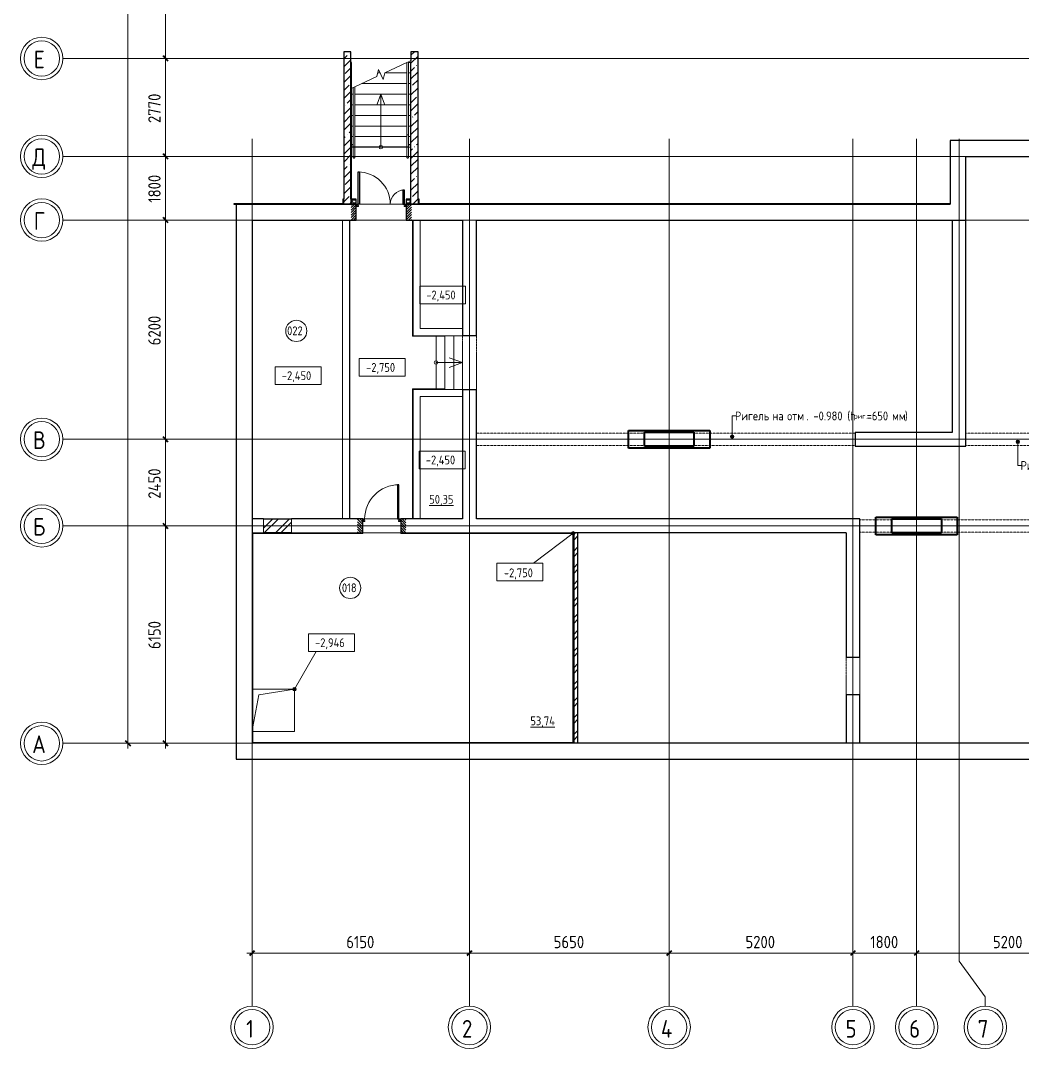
# Model space of a CAD drawing. Header units: millimetres. Extents: x -215207 to 92095, y -30385 to 123050.
# Drawn here: x -208004 to -179661, y 62745 to 91817 of the extents above; entities that cross this region are included whole.
import ezdxf

# ---------------------------------------------------------------- set-up
doc = ezdxf.new("R2010")
doc.units = ezdxf.units.MM
for name, pattern in [('ADSK_Линия сетки', [25, 20, -2.5, 0, -2.5]), ('ADSK_Сверху', [4.5, 3, -1.5]), ('ADSK_Штриховая_ш2 п1_5', [4.5, 3, -1.5]), ('Сверху', [3.96875, 2.38125, -1.5875])]:
    doc.linetypes.add(name, pattern=pattern)
for name, color, linetype, lineweight in [('Аннотация', 7, 'Continuous', 20), ('Двери', 7, 'Continuous', 9), ('Лестницы', 7, 'Continuous', 9), ('Линии', 7, 'Continuous', 9), ('Марки помещений', 7, 'Continuous', 20), ('Несущие колонны', 7, 'Continuous', 20), ('Ограждение', 7, 'Continuous', 9), ('Оси', 7, 'Continuous', 9), ('Отметки', 7, 'Continuous', 9), ('Перекрытие', 7, 'Continuous', 20), ('Размеры', 7, 'Continuous', 9), ('Стены наружные', 7, 'Continuous', 20), ('Стены штриховка', 7, 'Continuous', 9), ('Узлы', 7, 'Continuous', 20)]:
    doc.layers.add(name, color=color, linetype=linetype, lineweight=lineweight)
doc.styles.add('GOST Common_1', font='GOST_Common.ttf', dxfattribs={"width": 0.9, "height": 125})
doc.styles.add('GOST Common_2', font='GOST_Common.ttf', dxfattribs={"width": 0.9, "height": 90})
doc.styles.add('GOST Common_3', font='GOST_Common.ttf', dxfattribs={"width": 0.9, "height": 2.5})
doc.styles.add('GOST Common_4', font='GOST_Common.ttf', dxfattribs={"width": 0.9, "height": 3.5})
pattern_1 = [(0, (-23485.2, -39309.9), (0, 600), []), (90, (-23485.2, -39309.9), (-600, 4e-14), [])]

# ---------------------------------------------------------------- blocks, each defined once
blk = doc.blocks.new('Подвал 21082025 планы')
at = {"layer": 'Аннотация', "lineweight": 9}
h = blk.add_hatch(color=256, dxfattribs=at)
edge = h.paths.add_edge_path()
edge.add_arc((6582, -38326), 50, 0, 360)
h = blk.add_hatch(color=256, dxfattribs=at)
edge = h.paths.add_edge_path()
edge.add_arc((14662, -38471), 50, 0, 360)
at = {"layer": 'Двери', "lineweight": 18}
h = blk.add_hatch(dxfattribs=at)
h.set_pattern_fill('FP_1', color=256, style=0, pattern_type=2)
h.set_pattern_definition([(45, (-3345, -31975), (-35.3553, 35.3553), [])])
h.paths.add_polyline_path([(-2640, -32200), (-2490, -32200), (-2490, -31750), (-2640, -31750), (-2640, -31876)])
h.paths.add_polyline_path([(-4050, -32200), (-4050, -31750), (-4200, -31750), (-4200, -32200)])
h = blk.add_hatch(dxfattribs=at)
h.set_pattern_fill('FP_20', color=256, angle=180, style=0, pattern_type=2)
h.set_pattern_definition([(135, (-3330, -40850), (35.3553, 35.3553), [])])
h.paths.add_polyline_path([(-2795, -41045), (-2645, -41045), (-2645, -40655), (-2795, -40655)])
h.paths.add_polyline_path([(-3865, -41045), (-3865, -40655), (-4015, -40655), (-4015, -41045)])
at = {"layer": 'Ограждение'}
h = blk.add_hatch(dxfattribs=at)
h.set_pattern_fill('FP_33', color=256, style=0, pattern_type=2)
h.set_pattern_definition(pattern_1)
h.paths.add_polyline_path([(-6985, -46985), (-6975, -46975), (-6975, -41070), (-6985, -41060), (-6985, -45206)])
h = blk.add_hatch(dxfattribs=at)
h.set_pattern_fill('FP_33', color=256, style=0, pattern_type=2)
h.set_pattern_definition(pattern_1)
h.paths.add_polyline_path([(-3865, -41070), (-3865, -41060), (-6985, -41060), (-6975, -41070), (-5268, -41070)])
h = blk.add_hatch(dxfattribs=at)
h.set_pattern_fill('FP_33', color=256, style=0, pattern_type=2)
h.set_pattern_definition(pattern_1)
h.paths.add_polyline_path([(-2795, -41070), (2075, -41070), (2085, -41060), (-2795, -41060)])
h = blk.add_hatch(dxfattribs=at)
h.set_pattern_fill('FP_33', color=256, style=0, pattern_type=2)
h.set_pattern_definition(pattern_1)
h.paths.add_polyline_path([(2085, -46985), (2085, -41060), (2075, -41070), (2075, -46975)])
h = blk.add_hatch(dxfattribs=at)
h.set_pattern_fill('FP_33', color=256, style=0, pattern_type=2)
h.set_pattern_definition(pattern_1)
h.paths.add_polyline_path([(2085, -46985), (2075, -46975), (-6975, -46975), (-6985, -46985), (-746, -46985)])
at = {"layer": 'Отметки'}
h = blk.add_hatch(color=256, dxfattribs=at)
edge = h.paths.add_edge_path()
edge.add_arc((2085, -41060), 50, 0, 360)
h = blk.add_hatch(color=256, dxfattribs=at)
edge = h.paths.add_edge_path()
edge.add_arc((-5800, -45470), 50, 0, 360)
at = {"lineweight": 18}
for p, q in [((-6975, -45470), (-5800, -45470)), ((-6807, -45630), (-6975, -46535)), ((-5800, -45470), (-6807, -45630)), ((-5800, -45470), (-5800, -46670)), ((-5800, -46670), (-6975, -46670))]:
    blk.add_line(p, q, dxfattribs=at)
at = {"layer": 'Аннотация', "lineweight": 20}
for p, q in [((-3355, -28638), (-3457, -28920)), ((-3355, -28638), (-3252, -28920)), ((-2258, -34572), (-2258, -34072)), ((-2258, -34072), (-958, -34072)), ((-958, -34072), (-958, -34572)), ((-958, -34572), (-2258, -34572)), ((-3972, -36620), (-3972, -36120)), ((-3972, -36120), (-2672, -36120)), ((-2672, -36120), (-2672, -36620)), ((-1045, -36230), (-1421, -36093)), ((-1045, -36230), (-1421, -36367)), ((-6344, -36853), (-6344, -36353)), ((-6344, -36353), (-5044, -36353)), ((-5044, -36353), (-5044, -36853)), ((-2672, -36620), (-3972, -36620)), ((-5044, -36853), (-6344, -36853)), ((-2273, -39237), (-2273, -38737)), ((-2273, -38737), (-973, -38737)), ((-973, -38737), (-973, -39237)), ((-973, -39237), (-2273, -39237))]:
    blk.add_line(p, q, dxfattribs=at)
at = {"layer": 'Аннотация', "lineweight": 9}
for p, q in [((6582, -37740), (6685, -37740)), ((6582, -38326), (6582, -37740)), ((14662, -38471), (14662, -39143)), ((14662, -39143), (14765, -39143))]:
    blk.add_line(p, q, dxfattribs=at)
at = {"layer": 'Аннотация', "lineweight": 20, "extrusion": (0, 0, -1)}
for p, q in [((-73, -41904), (-73, -42404)), ((1227, -41904), (-73, -41904)), ((1227, -42404), (1227, -41904)), ((-73, -42404), (1227, -42404)), ((-4104, -43905), (-5404, -43905)), ((-5404, -43905), (-5404, -44405)), ((-4104, -44405), (-4104, -43905)), ((-5404, -44405), (-4104, -44405))]:
    blk.add_line(p, q, dxfattribs=at)
at = {"layer": 'Аннотация', "lineweight": 20}
for centre in [(-3355, -30138), (-1795, -36230)]:
    blk.add_circle(centre, 50, dxfattribs=at)
at = {"layer": 'Аннотация', "lineweight": 9}
for centre in [(6582, -38326), (14662, -38471)]:
    blk.add_circle(centre, 50, dxfattribs=at)
at = {"layer": 'Двери', "lineweight": 30}
for p, q in [((-4000, -30840), (-3960, -30840)), ((-4000, -31750), (-4000, -30840)), ((-3960, -30840), (-3960, -31750)), ((-2690, -31350), (-2730, -31350)), ((-2730, -31350), (-2730, -31750)), ((-2690, -31750), (-2690, -31350)), ((-3960, -31750), (-4000, -31750)), ((-2730, -31750), (-2690, -31750)), ((-2845, -39685), (-2885, -39685)), ((-2885, -39685), (-2885, -40655)), ((-2845, -40655), (-2845, -39685)), ((-2885, -40655), (-2845, -40655))]:
    blk.add_line(p, q, dxfattribs=at)
at = {"layer": 'Двери', "linetype": 'ADSK_Штриховая_ш2 п1_5'}
for p, q in [((-4050, -31750), (-4200, -31750)), ((-4050, -32200), (-4050, -31750)), ((-2490, -31750), (-2640, -31750)), ((-2640, -31750), (-2640, -32200)), ((-4200, -32200), (-4050, -32200)), ((-2640, -32200), (-2490, -32200)), ((-4015, -40655), (-3865, -40655)), ((-3865, -40655), (-3865, -41045)), ((-2795, -40655), (-2645, -40655)), ((-2795, -41045), (-2795, -40655)), ((-3865, -41045), (-4015, -41045)), ((-2645, -41045), (-2795, -41045))]:
    blk.add_line(p, q, dxfattribs=at)
at = {"layer": 'Двери'}
for p, q in [((-4050, -31750), (-4030, -31750)), ((-4050, -31820), (-4050, -31750)), ((-4030, -31820), (-4050, -31820)), ((-4030, -31750), (-4000, -31750)), ((-4030, -31820), (-4030, -31750)), ((-4030, -31750), (-4030, -31820)), ((-3990, -31820), (-4030, -31820)), ((-4000, -31750), (-4000, -31790)), ((-4000, -31790), (-3990, -31790)), ((-3990, -31790), (-3990, -31820)), ((-2690, -31790), (-2700, -31790)), ((-2700, -31790), (-2700, -31820)), ((-2700, -31820), (-2660, -31820)), ((-2660, -31750), (-2690, -31750)), ((-2690, -31750), (-2690, -31790)), ((-2660, -31820), (-2660, -31750)), ((-2640, -31750), (-2660, -31750)), ((-2660, -31750), (-2660, -31820)), ((-2660, -31820), (-2640, -31820)), ((-2640, -31820), (-2640, -31750)), ((-3845, -40655), (-3865, -40655)), ((-3865, -40655), (-3865, -40725)), ((-3815, -40655), (-3845, -40655)), ((-3845, -40655), (-3845, -40725)), ((-3845, -40725), (-3845, -40655)), ((-3815, -40695), (-3815, -40655)), ((-3805, -40695), (-3815, -40695)), ((-3805, -40725), (-3805, -40695)), ((-2845, -40695), (-2855, -40695)), ((-2855, -40695), (-2855, -40725)), ((-2815, -40655), (-2845, -40655)), ((-2845, -40655), (-2845, -40695)), ((-2815, -40725), (-2815, -40655)), ((-2795, -40655), (-2815, -40655)), ((-2815, -40655), (-2815, -40725)), ((-2795, -40725), (-2795, -40655)), ((-3865, -40725), (-3845, -40725)), ((-3845, -40725), (-3805, -40725)), ((-2855, -40725), (-2815, -40725)), ((-2815, -40725), (-2795, -40725))]:
    blk.add_line(p, q, dxfattribs=at)
for centre, radius, start, end in [((-4000, -31750), 910, 0, 90), ((-2690, -31750), 400, 90, 180), ((-2845, -40655), 970, 90, 180)]:
    blk.add_arc(centre, radius, start, end, dxfattribs=at)
at = {"layer": 'Лестницы'}
for p, q in [((-2624, -27746), (-3240, -28034)), ((-2504, -27690), (-2574, -27723)), ((-2574, -27740), (-2504, -27740)), ((-2574, -27740), (-2504, -27740)), ((-2504, -27740), (-2504, -27690)), ((-3467, -28139), (-4094, -28431)), ((-3420, -27945), (-3467, -28139)), ((-3443, -28040), (-3375, -28040)), ((-3443, -28040), (-3375, -28040)), ((-3288, -28228), (-3420, -27945)), ((-3240, -28034), (-3288, -28228)), ((-3242, -28040), (-2624, -28040)), ((-3242, -28040), (-2624, -28040)), ((-2574, -28040), (-2519, -28040)), ((-2574, -28040), (-2519, -28040)), ((-4144, -28455), (-4204, -28483)), ((-3898, -28340), (-2624, -28340)), ((-3898, -28340), (-2624, -28340)), ((-2574, -28340), (-2519, -28340)), ((-2574, -28340), (-2519, -28340)), ((-4189, -28640), (-4144, -28640)), ((-4189, -28640), (-4144, -28640)), ((-4094, -28640), (-2624, -28640)), ((-4094, -28640), (-2624, -28640)), ((-2574, -28640), (-2519, -28640)), ((-2574, -28640), (-2519, -28640)), ((-4189, -28940), (-4144, -28940)), ((-4189, -28940), (-4144, -28940)), ((-4094, -28940), (-2624, -28940)), ((-4094, -28940), (-2624, -28940)), ((-2574, -28940), (-2519, -28940)), ((-2574, -28940), (-2519, -28940)), ((-4189, -29240), (-4144, -29240)), ((-4189, -29240), (-4144, -29240)), ((-4094, -29240), (-2624, -29240)), ((-4094, -29240), (-2624, -29240)), ((-2574, -29240), (-2519, -29240)), ((-2574, -29240), (-2519, -29240)), ((-4189, -29540), (-4144, -29540)), ((-4189, -29540), (-4144, -29540)), ((-4094, -29540), (-2624, -29540)), ((-4094, -29540), (-2624, -29540)), ((-2574, -29540), (-2519, -29540)), ((-2574, -29540), (-2519, -29540)), ((-4189, -29840), (-4144, -29840)), ((-4189, -29840), (-4144, -29840)), ((-4094, -29840), (-2624, -29840)), ((-4094, -29840), (-2624, -29840)), ((-2574, -29840), (-2519, -29840)), ((-2574, -29840), (-2519, -29840)), ((-2567, -30140), (-2519, -30140)), ((-2567, -30140), (-2519, -30140)), ((-1795, -35470), (-1795, -35473)), ((-1795, -35470), (-1795, -35473)), ((-1795, -35488), (-1795, -36975)), ((-1795, -35488), (-1795, -36975)), ((-1545, -35470), (-1295, -35470)), ((-1545, -35470), (-1545, -36990)), ((-1545, -35470), (-1545, -36990)), ((-1295, -35470), (-1045, -35470)), ((-1295, -35470), (-1295, -36990)), ((-1295, -35470), (-1295, -36990)), ((-1545, -36990), (-1295, -36990)), ((-1295, -36990), (-1045, -36990))]:
    blk.add_line(p, q, dxfattribs=at)
at = {"layer": 'Линии', "linetype": 'ADSK_Сверху'}
for p, q in [((-655, -38225), (4100, -38225)), ((5500, -38225), (10065, -38225)), ((13195, -38225), (16805, -38225)), ((4100, -38575), (-655, -38575)), ((10065, -38575), (5500, -38575)), ((13195, -38575), (16805, -38575)), ((11100, -40675), (10195, -40675)), ((17100, -40675), (12500, -40675)), ((11100, -41025), (10195, -41025)), ((17100, -41025), (12500, -41025))]:
    blk.add_line(p, q, dxfattribs=at)
at = {"layer": 'Марки помещений'}
for centre in [(-5749, -35335), (-4223, -42604)]:
    blk.add_circle(centre, 300, dxfattribs=at)
at = {"layer": 'Несущие колонны', "lineweight": 40}
for p, q in [((3650, -38650), (3650, -38150)), ((3650, -38150), (5950, -38150)), ((4100, -38600), (4100, -38200)), ((4100, -38200), (5500, -38200)), ((5500, -38200), (5500, -38600)), ((5950, -38150), (5950, -38650)), ((5950, -38650), (3650, -38650)), ((5500, -38600), (4100, -38600)), ((10650, -41100), (10650, -40600)), ((10650, -40600), (12950, -40600)), ((11100, -41050), (11100, -40650)), ((11100, -40650), (12500, -40650)), ((12500, -40650), (12500, -41050)), ((12950, -40600), (12950, -41100)), ((12950, -41100), (10650, -41100)), ((12500, -41050), (11100, -41050))]:
    blk.add_line(p, q, dxfattribs=at)
at = {"layer": 'Несущие колонны'}
for p, q in [((3650, -38150), (5950, -38150)), ((3650, -38650), (3650, -38150)), ((4100, -38200), (5500, -38200)), ((4100, -38600), (4100, -38200)), ((5500, -38200), (5500, -38600)), ((5950, -38150), (5950, -38650)), ((5950, -38650), (3650, -38650)), ((5500, -38600), (4100, -38600)), ((10650, -40600), (12950, -40600)), ((10650, -41100), (10650, -40600)), ((11100, -40650), (12500, -40650)), ((11100, -41050), (11100, -40650)), ((12500, -40650), (12500, -41050)), ((12950, -40600), (12950, -41100)), ((12950, -41100), (10650, -41100)), ((12500, -41050), (11100, -41050))]:
    blk.add_line(p, q, dxfattribs=at)
at = {"layer": 'Ограждение'}
for p, q in [((-2574, -27723), (-2624, -27746)), ((-2624, -30127), (-2624, -27746)), ((-2574, -30127), (-2574, -27723)), ((-4094, -28431), (-4144, -28455)), ((-4144, -30127), (-4144, -28455)), ((-4094, -30127), (-4094, -28431)), ((-4144, -29732), (-4144, -30127)), ((-4094, -30127), (-4094, -29732)), ((-2624, -29732), (-2624, -30127)), ((-2574, -30127), (-2574, -29732)), ((-4144, -30061), (-4189, -30061)), ((-4189, -30076), (-4144, -30076)), ((-4144, -30140), (-4144, -30440)), ((-4144, -30440), (-4144, -30140)), ((-4094, -30440), (-4094, -30140)), ((-4094, -30440), (-4094, -30140)), ((-2624, -30140), (-2624, -30440)), ((-2624, -30440), (-2624, -30140)), ((-2519, -30061), (-2574, -30061)), ((-2574, -30076), (-2519, -30076)), ((-2574, -30440), (-2574, -30140)), ((-2574, -30440), (-2574, -30140)), ((-4144, -30440), (-4094, -30440)), ((-2624, -30440), (-2574, -30440)), ((-6985, -41060), (-6975, -41070)), ((-6975, -41070), (-6985, -41060)), ((-6975, -46975), (-6975, -41070)), ((-6975, -41070), (-3865, -41070)), ((-3865, -41060), (-3865, -41070)), ((-2795, -41070), (-2795, -41060)), ((-2795, -41070), (2075, -41070)), ((2085, -41060), (2075, -41070)), ((2075, -41070), (2085, -41060)), ((2075, -41070), (2075, -46975)), ((-6985, -46985), (-6975, -46975)), ((-6975, -46975), (-6985, -46985)), ((2075, -46975), (-6975, -46975)), ((2085, -46985), (2075, -46975)), ((2075, -46975), (2085, -46985))]:
    blk.add_line(p, q, dxfattribs=at)
at = {"layer": 'Ограждение', "flags": 128}
for points in [[(-4121, -29789), (-4119, -29790), (-4116, -29789)], [(-2601, -29789), (-2599, -29790), (-2596, -29789)], [(-4135, -30440), (-4134, -30441), (-4134, -30442), (-4133, -30443), (-4132, -30444), (-4131, -30445), (-4131, -30445), (-4130, -30446), (-4129, -30446), (-4129, -30447), (-4128, -30447), (-4127, -30447), (-4127, -30447), (-4126, -30448), (-4126, -30448), (-4125, -30448), (-4125, -30448), (-4124, -30448), (-4124, -30449), (-4124, -30449), (-4123, -30449), (-4123, -30449), (-4122, -30449), (-4122, -30449), (-4122, -30449), (-4121, -30449), (-4121, -30449), (-4120, -30449), (-4120, -30449), (-4120, -30449), (-4119, -30449), (-4119, -30449), (-4119, -30449), (-4119, -30449)], [(-4117, -30440), (-4119, -30440), (-4121, -30440)], [(-4102, -30440), (-4103, -30441), (-4104, -30442), (-4104, -30443), (-4105, -30444), (-4106, -30445), (-4107, -30445), (-4107, -30446), (-4108, -30446), (-4109, -30447), (-4109, -30447), (-4110, -30447), (-4110, -30447), (-4111, -30448), (-4111, -30448), (-4112, -30448), (-4112, -30448), (-4113, -30448), (-4113, -30449), (-4114, -30449), (-4114, -30449), (-4115, -30449), (-4115, -30449), (-4115, -30449), (-4116, -30449), (-4116, -30449), (-4116, -30449), (-4117, -30449), (-4117, -30449), (-4117, -30449), (-4118, -30449), (-4118, -30449), (-4119, -30449), (-4119, -30449)], [(-2615, -30440), (-2614, -30441), (-2614, -30442), (-2613, -30443), (-2612, -30444), (-2611, -30445), (-2611, -30445), (-2610, -30446), (-2609, -30446), (-2609, -30447), (-2608, -30447), (-2607, -30447), (-2607, -30447), (-2606, -30448), (-2606, -30448), (-2605, -30448), (-2605, -30448), (-2604, -30448), (-2604, -30449), (-2604, -30449), (-2603, -30449), (-2603, -30449), (-2602, -30449), (-2602, -30449), (-2602, -30449), (-2601, -30449), (-2601, -30449), (-2600, -30449), (-2600, -30449), (-2600, -30449), (-2599, -30449), (-2599, -30449), (-2599, -30449), (-2599, -30449)], [(-2597, -30440), (-2599, -30440), (-2601, -30440)], [(-2582, -30440), (-2583, -30441), (-2584, -30442), (-2584, -30443), (-2585, -30444), (-2586, -30445), (-2587, -30445), (-2587, -30446), (-2588, -30446), (-2589, -30447), (-2589, -30447), (-2590, -30447), (-2590, -30447), (-2591, -30448), (-2591, -30448), (-2592, -30448), (-2592, -30448), (-2593, -30448), (-2593, -30449), (-2594, -30449), (-2594, -30449), (-2595, -30449), (-2595, -30449), (-2595, -30449), (-2596, -30449), (-2596, -30449), (-2596, -30449), (-2597, -30449), (-2597, -30449), (-2597, -30449), (-2598, -30449), (-2598, -30449), (-2599, -30449), (-2599, -30449)]]:
    blk.add_lwpolyline(points, dxfattribs=at)
at = {"layer": 'Оси', "linetype": 'ADSK_Линия сетки'}
for p, q in [((30680, -27630), (-12349, -27630)), ((-7000, -29900), (-7000, -54430)), ((-850, -29900), (-850, -54430)), ((4800, -29900), (4800, -54430)), ((10000, -29900), (10000, -54430)), ((11800, -29900), (11800, -54430)), ((13000, -29900), (13000, -53160)), ((30680, -30400), (-12349, -30400)), ((62867, -32200), (-12349, -32200)), ((62867, -38400), (-12349, -38400)), ((56683, -40850), (-12349, -40850)), ((62867, -47000), (-12349, -47000))]:
    blk.add_line(p, q, dxfattribs=at)
at = {"layer": 'Оси'}
for p, q in [((13000, -53160), (13742, -54174)), ((13742, -54174), (13742, -54430))]:
    blk.add_line(p, q, dxfattribs=at)
at = {"layer": 'Оси', "lineweight": 20}
for centre, radius, start, end in [((-12949, -27630), 600, 90, 270), ((-12949, -27630), 600, 270, 90), ((-12949, -27630), 500, 90, 270), ((-12949, -27630), 500, 270, 90), ((-12949, -30400), 600, 90, 270), ((-12949, -30400), 500, 90, 270), ((-12949, -30400), 600, 270, 90), ((-12949, -30400), 500, 270, 90), ((-12949, -32200), 600, 90, 270), ((-12949, -32200), 600, 270, 90), ((-12949, -32200), 500, 90, 270), ((-12949, -32200), 500, 270, 90), ((-12949, -38400), 600, 90, 270), ((-12949, -38400), 500, 90, 270), ((-12949, -38400), 600, 270, 90), ((-12949, -38400), 500, 270, 90), ((-12949, -40850), 600, 90, 270), ((-12949, -40850), 500, 90, 270), ((-12949, -40850), 600, 270, 90), ((-12949, -40850), 500, 270, 90), ((-12949, -47000), 600, 90, 270), ((-12949, -47000), 500, 90, 270), ((-12949, -47000), 600, 270, 90), ((-12949, -47000), 500, 270, 90), ((-7000, -55030), 600, 0, 180), ((-7000, -55030), 500, 0, 180), ((-850, -55030), 600, 0, 180), ((-850, -55030), 500, 0, 180), ((4800, -55030), 600, 0, 180), ((4800, -55030), 500, 0, 180), ((10000, -55030), 600, 0, 180), ((10000, -55030), 500, 0, 180), ((11800, -55030), 600, 0, 180), ((11800, -55030), 500, 0, 180), ((13742, -55030), 600, 0, 180), ((13742, -55030), 500, 0, 180), ((-7000, -55030), 600, 180, 0), ((-7000, -55030), 500, 180, 0), ((-850, -55030), 600, 180, 0), ((-850, -55030), 500, 180, 0), ((4800, -55030), 600, 180, 0), ((4800, -55030), 500, 180, 0), ((10000, -55030), 600, 180, 0), ((10000, -55030), 500, 180, 0), ((11800, -55030), 600, 180, 0), ((11800, -55030), 500, 180, 0), ((13742, -55030), 600, 180, 0), ((13742, -55030), 500, 180, 0)]:
    blk.add_arc(centre, radius, start, end, dxfattribs=at)
at = {"layer": 'Отметки', "lineweight": 20}
for p, q in [((2085, -41060), (964, -41904)), ((964, -41904), (577, -41904)), ((-5800, -45470), (-5185, -44405)), ((-5185, -44405), (-4754, -44405))]:
    blk.add_line(p, q, dxfattribs=at)
at = {"layer": 'Отметки'}
for centre in [(2085, -41060), (-5800, -45470)]:
    blk.add_circle(centre, 50, dxfattribs=at)
at = {"layer": 'Перекрытие', "color": 49, "true_color": 0x464646}
for p, q in [((-2245, -32200), (-2245, -35270)), ((-2245, -35270), (-1045, -35270)), ((-1045, -37190), (-2245, -37190)), ((-2245, -37190), (-2245, -40655)), ((-4445, -40655), (-4445, -40655)), ((-3865, -41045), (-2795, -41045)), ((-5800, -45470), (-6975, -45470)), ((-5800, -46670), (-5800, -45470)), ((-6975, -46670), (-5800, -46670))]:
    blk.add_line(p, q, dxfattribs=at)
at = {"layer": 'Размеры', "lineweight": 20}
for p, q in [((-10511, -47150), (-10511, 150)), ((-9449, -27630), (-9449, -23700)), ((-9449, -27630), (-9599, -27630)), ((-9449, -27630), (-9599, -27630)), ((-9449, -30400), (-9449, -27630)), ((-9449, -27630), (-9399, -27630)), ((-9449, -27630), (-9399, -27630)), ((-9449, -30400), (-9599, -30400)), ((-9449, -30400), (-9599, -30400)), ((-9449, -32200), (-9449, -30400)), ((-9449, -30400), (-9399, -30400)), ((-9449, -30400), (-9399, -30400)), ((-9449, -32200), (-9599, -32200)), ((-9449, -32200), (-9599, -32200)), ((-9449, -38400), (-9449, -32200)), ((-9449, -32200), (-9399, -32200)), ((-9449, -32200), (-9399, -32200)), ((-9449, -38400), (-9599, -38400)), ((-9449, -38400), (-9599, -38400)), ((-9449, -40850), (-9449, -38400)), ((-9449, -38400), (-9399, -38400)), ((-9449, -38400), (-9399, -38400)), ((-9449, -40850), (-9599, -40850)), ((-9449, -40850), (-9599, -40850)), ((-9449, -47150), (-9449, -40850)), ((-9449, -40850), (-9399, -40850)), ((-9449, -40850), (-9399, -40850)), ((-10511, -47000), (-10661, -47000)), ((-10511, -47000), (-10461, -47000)), ((-9449, -47000), (-9599, -47000)), ((-9449, -47000), (-9399, -47000)), ((-7000, -52933), (-7000, -52783)), ((-850, -52933), (-850, -52783)), ((-850, -52933), (-850, -52783)), ((4800, -52933), (4800, -52783)), ((4800, -52933), (4800, -52783)), ((10000, -52933), (10000, -52783)), ((10000, -52933), (10000, -52783)), ((11800, -52933), (11800, -52783)), ((11800, -52933), (11800, -52783)), ((-7150, -52933), (-850, -52933)), ((-7000, -52933), (-7000, -52983)), ((-850, -52933), (-850, -52983)), ((-850, -52933), (4800, -52933)), ((-850, -52933), (-850, -52983)), ((4800, -52933), (4800, -52983)), ((4800, -52933), (10000, -52933)), ((4800, -52933), (4800, -52983)), ((10000, -52933), (10000, -52983)), ((10000, -52933), (11800, -52933)), ((10000, -52933), (10000, -52983)), ((11800, -52933), (11800, -52983)), ((11800, -52933), (17000, -52933)), ((11800, -52933), (11800, -52983))]:
    blk.add_line(p, q, dxfattribs=at)
at = {"layer": 'Размеры', "lineweight": 40}
for p, q in [((-9449, -27630), (-9519, -27559)), ((-9449, -27630), (-9519, -27559)), ((-9449, -27630), (-9378, -27701)), ((-9449, -27630), (-9378, -27701)), ((-9449, -30400), (-9519, -30329)), ((-9449, -30400), (-9519, -30329)), ((-9449, -30400), (-9378, -30471)), ((-9449, -30400), (-9378, -30471)), ((-9449, -32200), (-9519, -32129)), ((-9449, -32200), (-9519, -32129)), ((-9449, -32200), (-9378, -32271)), ((-9449, -32200), (-9378, -32271)), ((-9449, -38400), (-9519, -38329)), ((-9449, -38400), (-9519, -38329)), ((-9449, -38400), (-9378, -38471)), ((-9449, -38400), (-9378, -38471)), ((-9449, -40850), (-9519, -40779)), ((-9449, -40850), (-9519, -40779)), ((-9449, -40850), (-9378, -40921)), ((-9449, -40850), (-9378, -40921)), ((-10511, -47000), (-10582, -46929)), ((-10511, -47000), (-10440, -47071)), ((-9449, -47000), (-9519, -46929)), ((-9449, -47000), (-9378, -47071)), ((-7000, -52933), (-6929, -52862)), ((-850, -52933), (-779, -52862)), ((-850, -52933), (-779, -52862)), ((4800, -52933), (4871, -52862)), ((4800, -52933), (4871, -52862)), ((10000, -52933), (10071, -52862)), ((10000, -52933), (10071, -52862)), ((11800, -52933), (11871, -52862)), ((11800, -52933), (11871, -52862)), ((-7000, -52933), (-7071, -53003)), ((-850, -52933), (-921, -53003)), ((-850, -52933), (-921, -53003)), ((4800, -52933), (4729, -53003)), ((4800, -52933), (4729, -53003)), ((10000, -52933), (9929, -53003)), ((10000, -52933), (9929, -53003)), ((11800, -52933), (11729, -53003)), ((11800, -52933), (11729, -53003))]:
    blk.add_line(p, q, dxfattribs=at)
at = {"layer": 'Стены наружные', "lineweight": 30}
for p, q in [((-4204, -27440), (-4404, -27440)), ((-4404, -27440), (-4404, -31610)), ((-4204, -30127), (-4204, -27440)), ((-2504, -27438), (-2504, -27690)), ((-2304, -27438), (-2504, -27438)), ((-2304, -31610), (-2304, -27438)), ((-4189, -27740), (-4204, -27740)), ((-4204, -27740), (-4204, -31750)), ((-4189, -31750), (-4189, -27740)), ((-2519, -27740), (-2519, -31750)), ((-2504, -31750), (-2504, -27740)), ((-4204, -31610), (-4204, -30140)), ((12745, -29950), (12745, -31750)), ((17255, -29950), (12745, -29950)), ((13195, -32200), (13195, -30400)), ((13195, -30400), (16805, -30400)), ((-4404, -31610), (-4434, -31610)), ((-4434, -31610), (-4434, -31740)), ((-4050, -31610), (-4204, -31610)), ((-4050, -32200), (-4050, -31610)), ((-2640, -31610), (-2640, -32200)), ((-2504, -31610), (-2640, -31610)), ((-2274, -31610), (-2304, -31610)), ((-2274, -31740), (-2274, -31610)), ((-4434, -31740), (-7520, -31740)), ((-7520, -31740), (-7520, -31750)), ((-7520, -31750), (-4050, -31750)), ((-7450, -31750), (-7450, -47450)), ((-2640, -31750), (12745, -31750)), ((12740, -31740), (-2274, -31740)), ((12740, -31750), (12740, -31740)), ((-7000, -32200), (-4050, -32200)), ((-7000, -32200), (-7000, -47000)), ((-2640, -32200), (-1045, -32200)), ((-1045, -32200), (-1045, -35470)), ((-655, -32200), (13195, -32200)), ((-655, -35470), (-655, -32200)), ((12805, -32200), (12805, -38205)), ((13195, -38595), (13195, -32200)), ((-1045, -36990), (-1045, -40655)), ((-655, -40655), (-655, -36990)), ((12805, -38205), (10065, -38205)), ((10065, -38205), (10065, -38595)), ((10065, -38595), (13195, -38595)), ((-6680, -40655), (-7000, -40655)), ((-6680, -40660), (-6680, -40655)), ((-5880, -40660), (-6680, -40660)), ((-3865, -40655), (-5880, -40655)), ((-5880, -40655), (-5880, -40660)), ((-3865, -41060), (-3865, -40655)), ((-1045, -40655), (-2795, -40655)), ((-2795, -40655), (-2795, -41060)), ((10195, -40655), (-655, -40655)), ((10195, -44570), (10195, -40655)), ((-6985, -41060), (-3865, -41060)), ((-6985, -46985), (-6985, -41060)), ((-6680, -41045), (-6680, -41040)), ((-6680, -41040), (-5880, -41040)), ((-5880, -41045), (-6680, -41045)), ((-5880, -41040), (-5880, -41045)), ((-2795, -41060), (2085, -41060)), ((9805, -41045), (2085, -41045)), ((2085, -41060), (2085, -46985)), ((2100, -41045), (2100, -47000)), ((2220, -47000), (2220, -41045)), ((9805, -41045), (9805, -44570)), ((9805, -45620), (9805, -47000)), ((10195, -47000), (10195, -45620)), ((-6985, -47000), (-7000, -47000)), ((2085, -46985), (-6985, -46985)), ((43405, -47000), (2100, -47000)), ((-7450, -47450), (61050, -47450))]:
    blk.add_line(p, q, dxfattribs=at)
at = {"layer": 'Стены наружные', "linetype": 'Continuous', "lineweight": 9}
for p, q in [((-4404, -27641), (-4309, -27546)), ((-4253, -27490), (-4251, -27488)), ((-2504, -27537), (-2405, -27438)), ((-2504, -27761), (-2304, -27561)), ((-4404, -27865), (-4204, -27665)), ((-4365, -28051), (-4204, -27890)), ((-4199, -27750), (-4189, -27740)), ((-2519, -27799), (-2509, -27789)), ((-2504, -27986), (-2401, -27883)), ((-2345, -27827), (-2342, -27824)), ((-4404, -28314), (-4204, -28114)), ((-4199, -28133), (-4204, -28142)), ((-4199, -28064), (-4189, -28054)), ((-2519, -27956), (-2509, -27946)), ((-2509, -27979), (-2504, -27979)), ((-2504, -28210), (-2304, -28010)), ((-4404, -28539), (-4253, -28388)), ((-4199, -28221), (-4189, -28211)), ((-2519, -28270), (-2509, -28260)), ((-2519, -28427), (-2509, -28417)), ((-2509, -28386), (-2504, -28386)), ((-2504, -28659), (-2304, -28459)), ((-2457, -28388), (-2304, -28235)), ((-4404, -28763), (-4204, -28563)), ((-4199, -28536), (-4189, -28526)), ((-4199, -28693), (-4189, -28683)), ((-2519, -28741), (-2509, -28731)), ((-2509, -28691), (-2504, -28691)), ((-2504, -28884), (-2345, -28725)), ((-4404, -29212), (-4204, -29012)), ((-4365, -28949), (-4363, -28947)), ((-4309, -28893), (-4204, -28788)), ((-4199, -28946), (-4204, -28954)), ((-4199, -29007), (-4189, -28997)), ((-2519, -28899), (-2509, -28889)), ((-2504, -29108), (-2304, -28908)), ((-4404, -29437), (-4204, -29237)), ((-4199, -29164), (-4189, -29154)), ((-2519, -29213), (-2509, -29203)), ((-2519, -29370), (-2509, -29360)), ((-2509, -29097), (-2504, -29097)), ((-2504, -29557), (-2304, -29357)), ((-2457, -29286), (-2455, -29284)), ((-2401, -29230), (-2304, -29133)), ((-4404, -29661), (-4204, -29461)), ((-4199, -29641), (-4204, -29633)), ((-4199, -29479), (-4189, -29469)), ((-4199, -29636), (-4189, -29626)), ((-2504, -29464), (-2509, -29473)), ((-2509, -29503), (-2504, -29503)), ((-2504, -29782), (-2304, -29582)), ((-4404, -29886), (-4365, -29847)), ((-4404, -30110), (-4204, -29910)), ((-4309, -29791), (-4307, -29789)), ((-4253, -29735), (-4204, -29686)), ((-4199, -29844), (-4200, -29841)), ((-4199, -29950), (-4189, -29940)), ((-2519, -29684), (-2509, -29674)), ((-2519, -29842), (-2509, -29832)), ((-2508, -29724), (-2509, -29724)), ((-2509, -29808), (-2504, -29808)), ((-2504, -30006), (-2304, -29806)), ((-4404, -30335), (-4204, -30135)), ((-4199, -30107), (-4189, -30097)), ((-2519, -30156), (-2509, -30146)), ((-2509, -30215), (-2504, -30215)), ((-2504, -30231), (-2457, -30184)), ((-2401, -30128), (-2398, -30125)), ((-2345, -30072), (-2304, -30031)), ((-4404, -30559), (-4204, -30359)), ((-4199, -30368), (-4204, -30377)), ((-4199, -30421), (-4189, -30411)), ((-2519, -30313), (-2509, -30303)), ((-2504, -30455), (-2304, -30255)), ((-2504, -30680), (-2304, -30480)), ((-4404, -30784), (-4309, -30689)), ((-4404, -31008), (-4204, -30808)), ((-4253, -30633), (-4251, -30631)), ((-4199, -30579), (-4189, -30569)), ((-2519, -30627), (-2509, -30617)), ((-2519, -30784), (-2509, -30774)), ((-2509, -30621), (-2504, -30621)), ((-2504, -30904), (-2304, -30704)), ((-4365, -31194), (-4204, -31033)), ((-4199, -30893), (-4189, -30883)), ((-4199, -31050), (-4189, -31040)), ((-2519, -31099), (-2509, -31089)), ((-2509, -30926), (-2504, -30926)), ((-2504, -30887), (-2507, -30892)), ((-2504, -31129), (-2401, -31026)), ((-2345, -30970), (-2342, -30967)), ((-4404, -31457), (-4204, -31257)), ((-4199, -31181), (-4204, -31190)), ((-4199, -31364), (-4189, -31354)), ((-2519, -31256), (-2509, -31246)), ((-2509, -31332), (-2504, -31332)), ((-2504, -31353), (-2304, -31153)), ((-2457, -31531), (-2304, -31378)), ((-4434, -31661), (-4421, -31640)), ((-4404, -31682), (-4253, -31531)), ((-4199, -31522), (-4189, -31512)), ((-4144, -31710), (-4184, -31640)), ((-2620, -31637), (-2586, -31637)), ((-2575, -31640), (-2584, -31625)), ((-2573, -31625), (-2558, -31610)), ((-2557, -31710), (-2516, -31640)), ((-2519, -31570), (-2509, -31560)), ((-2441, -31740), (-2304, -31602)), ((-2274, -31650), (-2279, -31640)), ((-4237, -31740), (-4204, -31706)), ((-4162, -31740), (-4144, -31710)), ((-4144, -31710), (-4050, -31710)), ((-4144, -31710), (-4144, -31710)), ((-4144, -31710), (-4144, -31710)), ((-2640, -31710), (-2557, -31710)), ((-2539, -31740), (-2557, -31710)), ((-2519, -31727), (-2509, -31717)), ((-2509, -31739), (-2504, -31739)), ((-6680, -40918), (-6422, -40660)), ((-6645, -41040), (-6265, -40660)), ((-6331, -41040), (-5951, -40660)), ((-6174, -41040), (-5880, -40746)), ((-6631, -41060), (-6616, -41045)), ((-6207, -41060), (-6192, -41045)), ((-5783, -41060), (-5768, -41045)), ((-5359, -41060), (-5344, -41045)), ((-4934, -41060), (-4919, -41045)), ((-4510, -41060), (-4495, -41045)), ((-4086, -41060), (-4071, -41045)), ((-2389, -41060), (-2374, -41045)), ((-1964, -41060), (-1949, -41045)), ((-1540, -41060), (-1525, -41045)), ((-1116, -41060), (-1101, -41045)), ((-692, -41060), (-677, -41045)), ((-267, -41060), (-252, -41045)), ((157, -41060), (172, -41045)), ((581, -41060), (596, -41045)), ((1005, -41060), (1020, -41045)), ((1430, -41060), (1445, -41045)), ((1854, -41060), (1869, -41045)), ((2085, -41253), (2100, -41238)), ((2100, -41096), (2151, -41045)), ((2100, -41253), (2220, -41133)), ((-7000, -41429), (-6985, -41414)), ((2100, -41567), (2220, -41447)), ((-7000, -41853), (-6985, -41838)), ((2085, -41677), (2100, -41662)), ((2100, -41724), (2220, -41604)), ((2085, -42102), (2100, -42087)), ((2100, -42038), (2220, -41918)), ((2100, -42196), (2220, -42076)), ((-7000, -42277), (-6985, -42262)), ((2100, -42510), (2220, -42390)), ((-7000, -42701), (-6985, -42686)), ((2085, -42526), (2100, -42511)), ((2100, -42667), (2220, -42547)), ((2085, -42950), (2100, -42935)), ((2100, -42981), (2220, -42861)), ((2100, -43139), (2220, -43019)), ((-7000, -43126), (-6985, -43111)), ((-7000, -43550), (-6985, -43535)), ((2085, -43374), (2100, -43359)), ((2100, -43453), (2220, -43333)), ((2100, -43610), (2220, -43490)), ((2085, -43799), (2100, -43784)), ((2100, -43924), (2220, -43804)), ((-7000, -43974), (-6985, -43959)), ((2100, -44081), (2220, -43961)), ((-7000, -44398), (-6985, -44383)), ((2085, -44223), (2100, -44208)), ((2100, -44396), (2220, -44276)), ((2100, -44553), (2220, -44433)), ((2085, -44647), (2100, -44632)), ((2100, -44867), (2220, -44747)), ((-7000, -44823), (-6985, -44808)), ((2085, -45072), (2100, -45057)), ((2100, -45024), (2220, -44904)), ((-7000, -45247), (-6985, -45232)), ((2100, -45339), (2220, -45219)), ((2085, -45496), (2100, -45481)), ((2100, -45496), (2220, -45376)), ((-7000, -45671), (-6985, -45656)), ((2085, -45920), (2100, -45905)), ((2100, -45810), (2220, -45690)), ((2100, -45967), (2220, -45847)), ((-7000, -46096), (-6985, -46081)), ((2100, -46282), (2220, -46162)), ((-7000, -46520), (-6985, -46505)), ((2085, -46344), (2100, -46329)), ((2100, -46439), (2220, -46319)), ((2085, -46769), (2100, -46754)), ((2100, -46753), (2220, -46633)), ((2100, -46910), (2220, -46790)), ((-7000, -46944), (-6985, -46929)), ((-6632, -47000), (-6617, -46985)), ((-6207, -47000), (-6192, -46985)), ((-5783, -47000), (-5768, -46985)), ((-5359, -47000), (-5344, -46985)), ((-4935, -47000), (-4920, -46985)), ((-4510, -47000), (-4495, -46985)), ((-4086, -47000), (-4071, -46985)), ((-3662, -47000), (-3647, -46985)), ((-3238, -47000), (-3223, -46985)), ((-2813, -47000), (-2798, -46985)), ((-2389, -47000), (-2374, -46985)), ((-1965, -47000), (-1950, -46985)), ((-1541, -47000), (-1526, -46985)), ((-1116, -47000), (-1101, -46985)), ((-692, -47000), (-677, -46985)), ((-268, -47000), (-253, -46985)), ((157, -47000), (172, -46985)), ((581, -47000), (596, -46985)), ((1005, -47000), (1020, -46985)), ((1429, -47000), (1444, -46985)), ((1854, -47000), (1869, -46985))]:
    blk.add_line(p, q, dxfattribs=at)
at = {"layer": 'Стены наружные'}
for p, q in [((-2567, -30127), (-4204, -30127)), ((-4204, -30140), (-2567, -30140)), ((-2567, -30140), (-2567, -30127)), ((-4204, -31740), (-4404, -31740)), ((-4000, -31750), (-2690, -31750)), ((-2304, -31740), (-2504, -31740)), ((-4445, -40655), (-4445, -32200)), ((-4245, -32200), (-4245, -40655)), ((-4050, -32215), (-4230, -32215)), ((-4230, -32215), (-4230, -40640)), ((-2640, -32200), (-4050, -32200)), ((-4050, -32215), (-4050, -32200)), ((-2640, -32200), (-2640, -32215)), ((-2460, -32215), (-2640, -32215)), ((-2460, -35488), (-2460, -32215)), ((-2445, -32200), (-2445, -35473)), ((-1545, -35488), (-2460, -35488)), ((-1295, -35470), (-2445, -35470)), ((-2445, -35473), (-1545, -35473)), ((-1545, -35473), (-1545, -35488)), ((-2460, -40640), (-2460, -36975)), ((-2460, -36975), (-1545, -36975)), ((-2445, -40655), (-2445, -36990)), ((-1295, -36990), (-2445, -36990)), ((-1545, -36975), (-1545, -36990)), ((-6680, -40655), (-5880, -40655)), ((-6680, -41040), (-6680, -40660)), ((-5880, -40660), (-5880, -41040)), ((-4230, -40640), (-3865, -40640)), ((-3865, -40655), (-3865, -40640)), ((-3815, -40655), (-2845, -40655)), ((-2795, -40640), (-2460, -40640)), ((-2795, -40640), (-2795, -40655)), ((-7000, -41045), (-6680, -41045)), ((-5880, -41045), (-2795, -41045)), ((2085, -41045), (-2795, -41045)), ((2100, -47000), (-6985, -47000))]:
    blk.add_line(p, q, dxfattribs=at)
at = {"layer": 'Стены штриховка'}
for p, q in [((-4199, -27740), (-4199, -31750)), ((-2509, -27740), (-2509, -31750)), ((-4404, -31625), (-4434, -31625)), ((-4404, -31640), (-4434, -31640)), ((-4404, -31740), (-4404, -31610)), ((-4204, -31610), (-4204, -31740)), ((-4050, -31625), (-4204, -31625)), ((-4050, -31640), (-4204, -31640)), ((-2504, -31625), (-2640, -31625)), ((-2504, -31640), (-2640, -31640)), ((-2304, -31610), (-2304, -31740)), ((-2274, -31625), (-2304, -31625)), ((-2274, -31640), (-2304, -31640)), ((-4434, -31740), (-4404, -31740)), ((-4204, -31740), (-4050, -31740)), ((-2640, -31740), (-2504, -31740)), ((-2304, -31740), (-2274, -31740))]:
    blk.add_line(p, q, dxfattribs=at)
at = {"layer": 'Узлы'}
for p, q in [((-3355, -30138), (-3355, -28638)), ((-1795, -36230), (-1045, -36230))]:
    blk.add_line(p, q, dxfattribs=at)
at = {"layer": 'Узлы', "lineweight": 30}
for p, q in [((-655, -35470), (-1045, -35470)), ((-1045, -36990), (-655, -36990)), ((10195, -44570), (9805, -44570)), ((9805, -45620), (10195, -45620))]:
    blk.add_line(p, q, dxfattribs=at)
at = {"layer": 'Узлы', "linetype": 'Сверху', "lineweight": 9}
for p, q in [((-1045, -35470), (-1045, -36990)), ((-655, -36990), (-655, -35470)), ((9805, -44570), (9805, -45620)), ((10195, -45620), (10195, -44570))]:
    blk.add_line(p, q, dxfattribs=at)
at = {"layer": 'Аннотация', "width": 0.9}
for s, height, style, p in [('Ригель', 250, 'GOST Common_3', (6662, -37865)), ('на', 250, 'GOST Common_3', (7722, -37865)), ('отм', 250, 'GOST Common_3', (8139, -37865)), ('. -0.980 (h', 250, 'GOST Common_3', (8681, -37865)), ('риг', 138.8, 'GOST Common_4', (10030, -37816)), ('=650', 250, 'GOST Common_3', (10389, -37865)), ('мм', 250, 'GOST Common_3', (11109, -37865)), (')', 250, 'GOST Common_3', (11467, -37865)), ('.', 139, 'GOST Common_4', (10351, -37816)), ('Ригель', 250, 'GOST Common_3', (14742, -39268))]:
    blk.add_text(s, height=height, dxfattribs=dict(at, style=style)).set_placement(p)
at = {"layer": 'Марки помещений', "style": 'GOST Common_3', "width": 0.9}
for s, p in [('022', (-6008, -35457)), ('%%U50,35', (-1987, -40224)), ('018', (-4458, -42726)), ('%%U53,74', (875, -46490))]:
    blk.add_text(s, height=250, dxfattribs=at).set_placement(p)
at = {"layer": 'Оси', "style": 'GOST Common_1', "width": 0.9}
for s, p in [('Е', (-13176, -27905)), ('Д', (-13220, -30675)), ('Г', (-13176, -32475)), ('В', (-13199, -38675)), ('Б', (-13196, -41125)), ('А', (-13220, -47275)), ('1', (-7167, -55325)), ('2', (-1061, -55325)), ('4', (4568, -55325)), ('5', (9789, -55325)), ('6', (11589, -55325)), ('7', (13529, -55325))]:
    blk.add_text(s, height=500, dxfattribs=at).set_placement(p)
at = {"layer": 'Отметки', "style": 'GOST Common_3', "width": 0.9}
for s, p in [('-2,450', (-2071, -34445)), ('-2,750', (-3773, -36493)), ('-2,450', (-6157, -36727)), ('-2,450', (-2085, -39110)), ('-2,750', (125, -42303)), ('-2,946', (-5217, -44279))]:
    blk.add_text(s, height=250, dxfattribs=at).set_placement(p)
at = {"layer": 'Размеры', "lineweight": 20, "char_height": 350, "attachment_point": 1, "rotation": 90, "line_spacing_factor": 1.022761, "style": 'GOST Common_2'}
for s, insert, width in [('2770', (-9936, -29456), 1059.58), ('1800', (-9936, -31709), 980.83), ('6200', (-9936, -35741), 1059.58), ('2450', (-9936, -40081), 1095.38), ('6150', (-9936, -44334), 980.83)]:
    blk.add_mtext(s, dxfattribs=dict(at, insert=insert, width=width))
at = {"layer": 'Размеры', "lineweight": 20, "char_height": 350, "attachment_point": 1, "line_spacing_factor": 1.022761, "style": 'GOST Common_2'}
for s, insert, width in [('6150', (-4334, -52445), 980.83), ('5650', (1534, -52445), 1059.58), ('5200', (6959, -52445), 1059.58), ('1800', (10491, -52445), 980.83), ('5200', (13959, -52445), 1059.58)]:
    blk.add_mtext(s, dxfattribs=dict(at, insert=insert, width=width))

msp = doc.modelspace()

# ---------------------------------------------------------------- block references
msp.add_blockref('Подвал 21082025 планы', (-194454.7, 118374.7))

doc.saveas('drawing.dxf')
